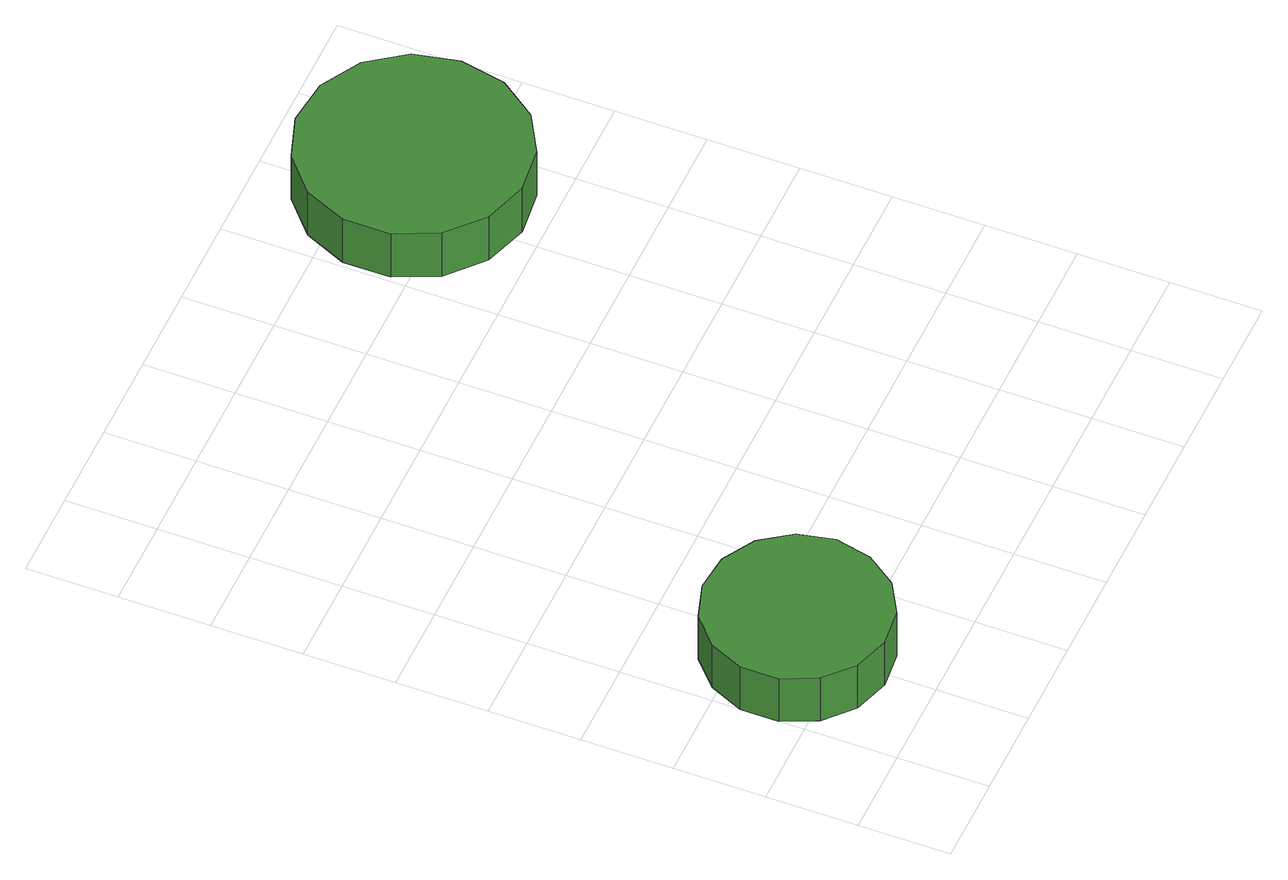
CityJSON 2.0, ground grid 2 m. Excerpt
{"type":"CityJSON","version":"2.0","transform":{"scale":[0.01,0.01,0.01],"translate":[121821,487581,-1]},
"CityObjects":{
"tree1":{"type":"SolitaryVegetationObject","attributes":{"function":"something"},"geometry":[{"type":"MultiSurface","lod":"1","boundaries":[[[0,1,2,3,4,5,6,7,8,9,10,11,12,13,14]],[[15,16,17,18,19,20,21,22,23,24,25,26,27,28,29]],[[0,29,28,1]],[[1,28,27,2]],[[2,27,26,3]],[[3,26,25,4]],[[4,25,24,5]],[[5,24,23,6]],[[6,23,22,7]],[[7,22,21,8]],[[8,21,20,9]],[[9,20,19,10]],[[10,19,18,11]],[[11,18,17,12]],[[12,17,16,13]],[[13,16,15,14]],[[14,15,29,0]]]}]},
"tree2":{"type":"SolitaryVegetationObject","attributes":{"function":"something"},"geometry":[{"type":"MultiSurface","lod":"1","boundaries":[[[30,31,32,33,34,35,36,37,38,39,40,41,42,43,44]],[[45,46,47,48,49,50,51,52,53,54,55,56,57,58,59]],[[30,59,58,31]],[[31,58,57,32]],[[32,57,56,33]],[[33,56,55,34]],[[34,55,54,35]],[[35,54,53,36]],[[36,53,52,37]],[[37,52,51,38]],[[38,51,50,39]],[[39,50,49,40]],[[40,49,48,41]],[[41,48,47,42]],[[42,47,46,43]],[[43,46,45,44]],[[44,45,59,30]]]}]}
},
"vertices":[
[394,298,183],[376,378,183],[328,445,183],[256,487,183],[174,495,183],[95,470,183],[34,414,183],[0,339,183],[0,256,183],[34,181,183],[95,125,183],[174,100,183],[256,108,183],[328,150,183],[376,217,183],[376,217,58],[328,150,58],[256,108,58],[174,100,58],[95,125,58],[34,181,58],[0,256,58],[0,339,58],[34,414,58],[95,470,58],[174,495,58],[256,487,58],[328,445,58],[376,378,58],[394,298,58],
[1232,1461,264],[1211,1561,264],[1151,1644,264],[1062,1695,264],[960,1706,264],[863,1674,264],[786,1605,264],[745,1512,264],[745,1409,264],[786,1316,264],[863,1247,264],[960,1215,264],[1062,1226,264],[1151,1277,264],[1211,1360,264],[1211,1360,137],[1151,1277,137],[1062,1226,137],[960,1215,137],[863,1247,137],[786,1316,137],[745,1409,137],[745,1512,137],[786,1605,137],[863,1674,137],[960,1706,137],[1062,1695,137],[1151,1644,137],[1211,1561,137],[1232,1461,137]
]}
